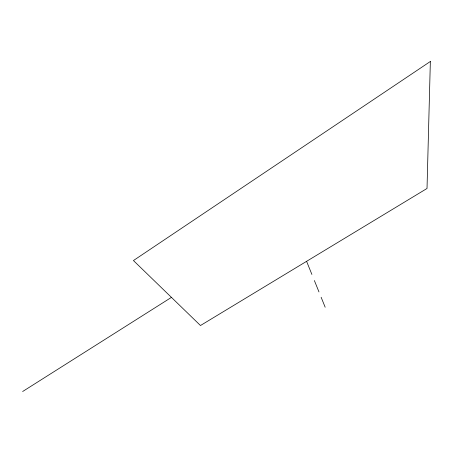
<?xml version="1.0" encoding="UTF-8"?>
<svg xmlns="http://www.w3.org/2000/svg" width="453" height="453" viewBox="0 0 453 453"><rect width="100%" height="100%" fill="white"/><g stroke="black" fill="none" stroke-linecap="round" stroke-linejoin="round"><path stroke-width="0.68" d="M22.65 391.511L171.438 297.378M306.585 261.324L311.896 274.444M314.371 280.549L318.98 291.936M321.132 297.259L325.175 307.23M430.35 61.489L427.02 188.471L200.475 325.52L133.442 260.549L430.35 61.489"/></g></svg>
